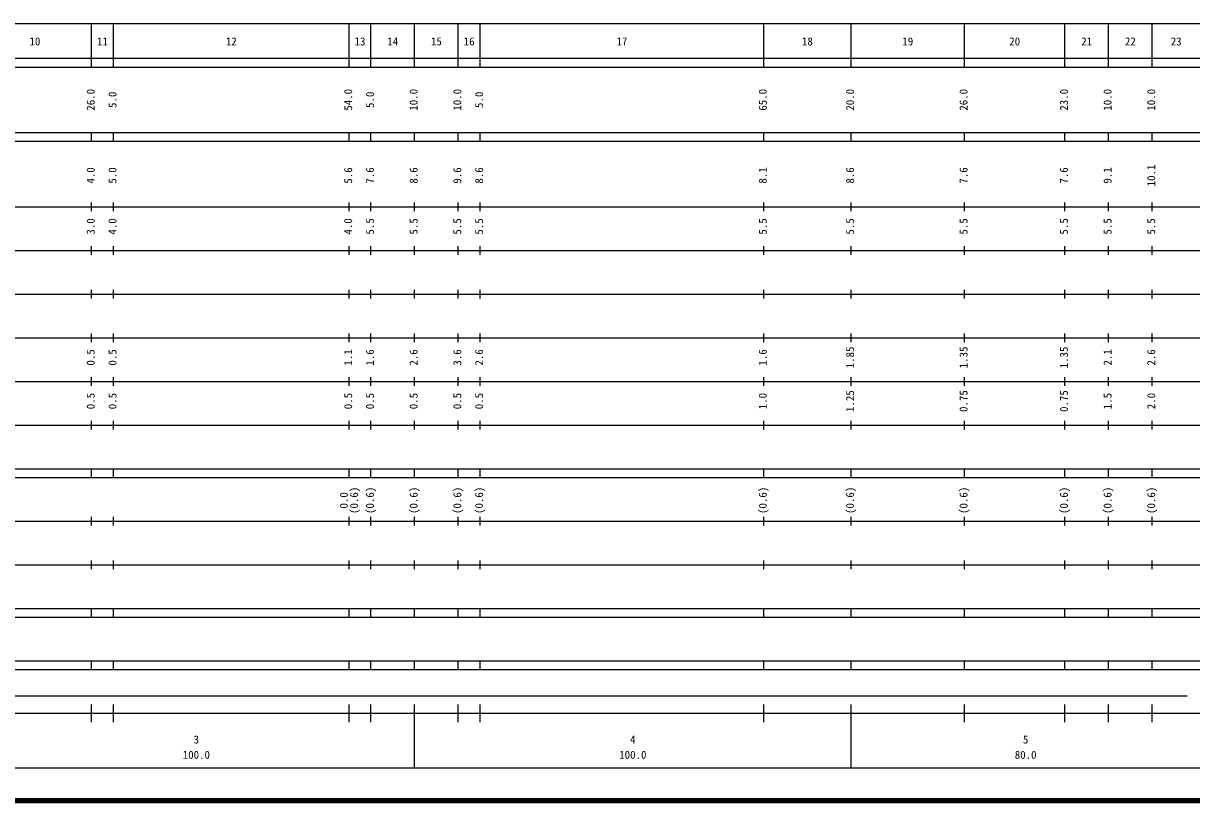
# Model space of a CAD drawing. Units: millimetres on the paper, enlarged 1000 times. Extents: x 40000 to 680000, y 20000 to 380000.
# Drawn here: x 278358 to 546035, y 20000 to 198000 of the extents above; entities that cross this region are included whole.
import ezdxf
from ezdxf.enums import TextEntityAlignment as Align

# ---------------------------------------------------------------- set-up
doc = ezdxf.new("R2010")
doc.units = ezdxf.units.MM
doc.header["$LTSCALE"] = 1000
doc.layers.add('M-TTL', color=2, linetype='Continuous', lineweight=140)
doc.layers.add('M-TTL-BAND', color=7, linetype='Continuous', lineweight=25)
doc.styles.add('ＭＳ ゴシック', font='')
doc.styles.get('ＭＳ ゴシック').set_extended_font_data('MS Gothic')

msp = doc.modelspace()

# ---------------------------------------------------------------- linework, layer by layer
at = {"layer": 'M-TTL'}
msp.add_line((40000, 20000), (680000, 20000), dxfattribs=at)
at = {"layer": 'M-TTL-BAND'}
for p, q in [((68000, 198000), (579000, 198000)), ((294000, 188000), (294000, 198000)), ((299000, 188000), (299000, 198000)), ((353000, 188000), (353000, 198000)), ((358000, 188000), (358000, 198000)), ((368000, 188000), (368000, 198000)), ((378000, 188000), (378000, 198000)), ((383000, 188000), (383000, 198000)), ((448000, 188000), (448000, 198000)), ((468000, 188000), (468000, 198000)), ((494000, 188000), (494000, 198000)), ((517000, 188000), (517000, 198000)), ((527000, 188000), (527000, 198000)), ((537000, 188000), (537000, 198000)), ((40000, 190000), (579000, 190000)), ((40000, 188000), (579000, 188000)), ((40000, 173000), (579000, 173000)), ((294000, 171000), (294000, 173000)), ((299000, 171000), (299000, 173000)), ((353000, 171000), (353000, 173000)), ((358000, 171000), (358000, 173000)), ((368000, 171000), (368000, 173000)), ((378000, 171000), (378000, 173000)), ((383000, 171000), (383000, 173000)), ((448000, 171000), (448000, 173000)), ((468000, 171000), (468000, 173000)), ((494000, 171000), (494000, 173000)), ((517000, 171000), (517000, 173000)), ((527000, 171000), (527000, 173000)), ((537000, 171000), (537000, 173000)), ((40000, 171000), (579000, 171000)), ((40000, 156000), (579000, 156000)), ((294000, 155000), (294000, 157000)), ((299000, 155000), (299000, 157000)), ((353000, 155000), (353000, 157000)), ((358000, 155000), (358000, 157000)), ((368000, 155000), (368000, 157000)), ((378000, 155000), (378000, 157000)), ((383000, 155000), (383000, 157000)), ((448000, 155000), (448000, 157000)), ((468000, 155000), (468000, 157000)), ((494000, 155000), (494000, 157000)), ((517000, 155000), (517000, 157000)), ((527000, 155000), (527000, 157000)), ((537000, 155000), (537000, 157000)), ((46000, 146000), (579000, 146000)), ((294000, 145000), (294000, 147000)), ((299000, 145000), (299000, 147000)), ((353000, 145000), (353000, 147000)), ((358000, 145000), (358000, 147000)), ((368000, 145000), (368000, 147000)), ((378000, 145000), (378000, 147000)), ((383000, 145000), (383000, 147000)), ((448000, 145000), (448000, 147000)), ((468000, 145000), (468000, 147000)), ((494000, 145000), (494000, 147000)), ((517000, 145000), (517000, 147000)), ((527000, 145000), (527000, 147000)), ((537000, 145000), (537000, 147000)), ((294000, 135000), (294000, 137000)), ((299000, 135000), (299000, 137000)), ((353000, 135000), (353000, 137000)), ((358000, 135000), (358000, 137000)), ((368000, 135000), (368000, 137000)), ((378000, 135000), (378000, 137000)), ((383000, 135000), (383000, 137000)), ((448000, 135000), (448000, 137000)), ((468000, 135000), (468000, 137000)), ((494000, 135000), (494000, 137000)), ((517000, 135000), (517000, 137000)), ((527000, 135000), (527000, 137000)), ((537000, 135000), (537000, 137000)), ((52000, 136000), (579000, 136000)), ((46000, 126000), (579000, 126000)), ((294000, 125000), (294000, 127000)), ((299000, 125000), (299000, 127000)), ((353000, 125000), (353000, 127000)), ((358000, 125000), (358000, 127000)), ((368000, 125000), (368000, 127000)), ((378000, 125000), (378000, 127000)), ((383000, 125000), (383000, 127000)), ((448000, 125000), (448000, 127000)), ((468000, 125000), (468000, 127000)), ((494000, 125000), (494000, 127000)), ((517000, 125000), (517000, 127000)), ((527000, 125000), (527000, 127000)), ((537000, 125000), (537000, 127000)), ((52000, 116000), (579000, 116000)), ((294000, 115000), (294000, 117000)), ((299000, 115000), (299000, 117000)), ((353000, 115000), (353000, 117000)), ((358000, 115000), (358000, 117000)), ((368000, 115000), (368000, 117000)), ((378000, 115000), (378000, 117000)), ((383000, 115000), (383000, 117000)), ((448000, 115000), (448000, 117000)), ((468000, 115000), (468000, 117000)), ((494000, 115000), (494000, 117000)), ((517000, 115000), (517000, 117000)), ((527000, 115000), (527000, 117000)), ((537000, 115000), (537000, 117000)), ((46000, 106000), (579000, 106000)), ((294000, 105000), (294000, 107000)), ((299000, 105000), (299000, 107000)), ((353000, 105000), (353000, 107000)), ((358000, 105000), (358000, 107000)), ((368000, 105000), (368000, 107000)), ((378000, 105000), (378000, 107000)), ((383000, 105000), (383000, 107000)), ((448000, 105000), (448000, 107000)), ((468000, 105000), (468000, 107000)), ((494000, 105000), (494000, 107000)), ((517000, 105000), (517000, 107000)), ((527000, 105000), (527000, 107000)), ((537000, 105000), (537000, 107000)), ((40000, 96000), (579000, 96000)), ((40000, 94000), (579000, 94000)), ((294000, 94000), (294000, 96000)), ((299000, 94000), (299000, 96000)), ((353000, 94000), (353000, 96000)), ((358000, 94000), (358000, 96000)), ((368000, 94000), (368000, 96000)), ((378000, 94000), (378000, 96000)), ((383000, 94000), (383000, 96000)), ((448000, 94000), (448000, 96000)), ((468000, 94000), (468000, 96000)), ((494000, 94000), (494000, 96000)), ((517000, 94000), (517000, 96000)), ((527000, 94000), (527000, 96000)), ((537000, 94000), (537000, 96000)), ((49000, 84000), (579000, 84000)), ((294000, 83000), (294000, 85000)), ((299000, 83000), (299000, 85000)), ((353000, 83000), (353000, 85000)), ((358000, 83000), (358000, 85000)), ((368000, 83000), (368000, 85000)), ((378000, 83000), (378000, 85000)), ((383000, 83000), (383000, 85000)), ((448000, 83000), (448000, 85000)), ((468000, 83000), (468000, 85000)), ((494000, 83000), (494000, 85000)), ((517000, 83000), (517000, 85000)), ((527000, 83000), (527000, 85000)), ((537000, 83000), (537000, 85000)), ((294000, 73000), (294000, 75000)), ((299000, 73000), (299000, 75000)), ((353000, 73000), (353000, 75000)), ((358000, 73000), (358000, 75000)), ((368000, 73000), (368000, 75000)), ((378000, 73000), (378000, 75000)), ((383000, 73000), (383000, 75000)), ((448000, 73000), (448000, 75000)), ((468000, 73000), (468000, 75000)), ((494000, 73000), (494000, 75000)), ((517000, 73000), (517000, 75000)), ((527000, 73000), (527000, 75000)), ((537000, 73000), (537000, 75000)), ((40000, 74000), (579000, 74000)), ((40000, 64000), (579000, 64000)), ((40000, 62000), (579000, 62000)), ((294000, 62000), (294000, 64000)), ((299000, 62000), (299000, 64000)), ((353000, 62000), (353000, 64000)), ((358000, 62000), (358000, 64000)), ((368000, 62000), (368000, 64000)), ((378000, 62000), (378000, 64000)), ((383000, 62000), (383000, 64000)), ((448000, 62000), (448000, 64000)), ((468000, 62000), (468000, 64000)), ((494000, 62000), (494000, 64000)), ((517000, 62000), (517000, 64000)), ((527000, 62000), (527000, 64000)), ((537000, 62000), (537000, 64000)), ((40000, 52000), (579000, 52000)), ((294000, 50000), (294000, 52000)), ((299000, 50000), (299000, 52000)), ((353000, 50000), (353000, 52000)), ((358000, 50000), (358000, 52000)), ((368000, 50000), (368000, 52000)), ((378000, 50000), (378000, 52000)), ((383000, 50000), (383000, 52000)), ((448000, 50000), (448000, 52000)), ((468000, 50000), (468000, 52000)), ((494000, 50000), (494000, 52000)), ((517000, 50000), (517000, 52000)), ((527000, 50000), (527000, 52000)), ((537000, 50000), (537000, 52000)), ((40000, 50000), (579000, 50000)), ((71000, 44000), (545000, 44000)), ((294000, 38000), (294000, 42000)), ((299000, 38000), (299000, 42000)), ((353000, 38000), (353000, 42000)), ((358000, 38000), (358000, 42000)), ((368000, 27500), (368000, 42000)), ((378000, 38000), (378000, 42000)), ((383000, 38000), (383000, 42000)), ((448000, 38000), (448000, 42000)), ((468000, 27500), (468000, 42000)), ((494000, 38000), (494000, 42000)), ((517000, 38000), (517000, 42000)), ((527000, 38000), (527000, 42000)), ((537000, 38000), (537000, 42000)), ((40000, 40000), (579000, 40000)), ((68000, 27500), (579000, 27500))]:
    msp.add_line(p, q, dxfattribs=at)

# ---------------------------------------------------------------- texts
at = {"layer": 'M-TTL-BAND', "style": 'ＭＳ ゴシック'}
for s, p in [('10', (281000, 192405)), ('11', (296500, 192405)), ('12', (326000, 192405)), ('13', (355500, 192405)), ('14', (363000, 192405)), ('15', (373000, 192405)), ('16', (380500, 192405)), ('17', (415500, 192405)), ('18', (458000, 192405)), ('19', (481000, 192405)), ('20', (505500, 192405)), ('21', (522000, 192405)), ('22', (532000, 192405)), ('23', (542500, 192405)), ('3', (318000, 32523)), ('4', (418000, 32523)), ('5', (508000, 32523)), ('100.0', (318000, 29033)), ('100.0', (418000, 29033)), ('80.0', (508000, 29033))]:
    msp.add_text(s, height=1833, dxfattribs=at).set_placement(p, align=Align.BOTTOM_CENTER)
for s, p in [('26.0', (295236, 180500)), ('5.0', (300236, 180500)), ('54.0', (354236, 180500)), ('5.0', (359236, 180500)), ('10.0', (369236, 180500)), ('10.0', (379236, 180500)), ('5.0', (384236, 180500)), ('65.0', (449236, 180500)), ('20.0', (469236, 180500)), ('26.0', (495236, 180500)), ('23.0', (518236, 180500)), ('10.0', (528236, 180500)), ('10.0', (538236, 180500)), ('4.0', (295236, 163174)), ('5.0', (300236, 163174)), ('5.6', (354236, 163174)), ('7.6', (359236, 163174)), ('8.6', (369236, 163174)), ('9.6', (379236, 163174)), ('8.6', (384236, 163174)), ('8.1', (449236, 163174)), ('8.6', (469236, 163174)), ('7.6', (495236, 163174)), ('7.6', (518236, 163174)), ('9.1', (528236, 163174)), ('10.1', (538236, 163174)), ('3.0', (295236, 151500)), ('4.0', (300236, 151500)), ('4.0', (354236, 151500)), ('5.5', (359236, 151500)), ('5.5', (369236, 151500)), ('5.5', (379236, 151500)), ('5.5', (384236, 151500)), ('5.5', (449236, 151500)), ('5.5', (469236, 151500)), ('5.5', (495236, 151500)), ('5.5', (518236, 151500)), ('5.5', (528236, 151500)), ('5.5', (538236, 151500)), ('0.5', (295236, 121500)), ('0.5', (300236, 121500)), ('1.1', (354236, 121500)), ('1.6', (359236, 121500)), ('2.6', (369236, 121500)), ('3.6', (379236, 121500)), ('2.6', (384236, 121500)), ('1.6', (449236, 121500)), ('1.85', (469236, 121500)), ('1.35', (495236, 121500)), ('1.35', (518236, 121500)), ('2.1', (528236, 121500)), ('2.6', (538236, 121500)), ('0.5', (295236, 111500)), ('0.5', (300236, 111500)), ('0.5', (354236, 111500)), ('0.5', (359236, 111500)), ('0.5', (369236, 111500)), ('0.5', (379236, 111500)), ('0.5', (384236, 111500)), ('1.0', (449236, 111500)), ('1.25', (469236, 111500)), ('0.75', (495236, 111500)), ('0.75', (518236, 111500)), ('1.5', (528236, 111500)), ('2.0', (538236, 111500)), ('(0.6)', (355606, 88764)), ('(0.6)', (359236, 88764)), ('(0.6)', (369236, 88764)), ('(0.6)', (379236, 88764)), ('(0.6)', (384236, 88764)), ('(0.6)', (449236, 88764)), ('(0.6)', (469236, 88764)), ('(0.6)', (495236, 88764)), ('(0.6)', (518236, 88764)), ('(0.6)', (528236, 88764)), ('(0.6)', (538236, 88764)), ('0.0', (353236, 88764))]:
    msp.add_text(s, height=1833, rotation=90, dxfattribs=at).set_placement(p, align=Align.BOTTOM_CENTER)

doc.saveas('drawing.dxf')
